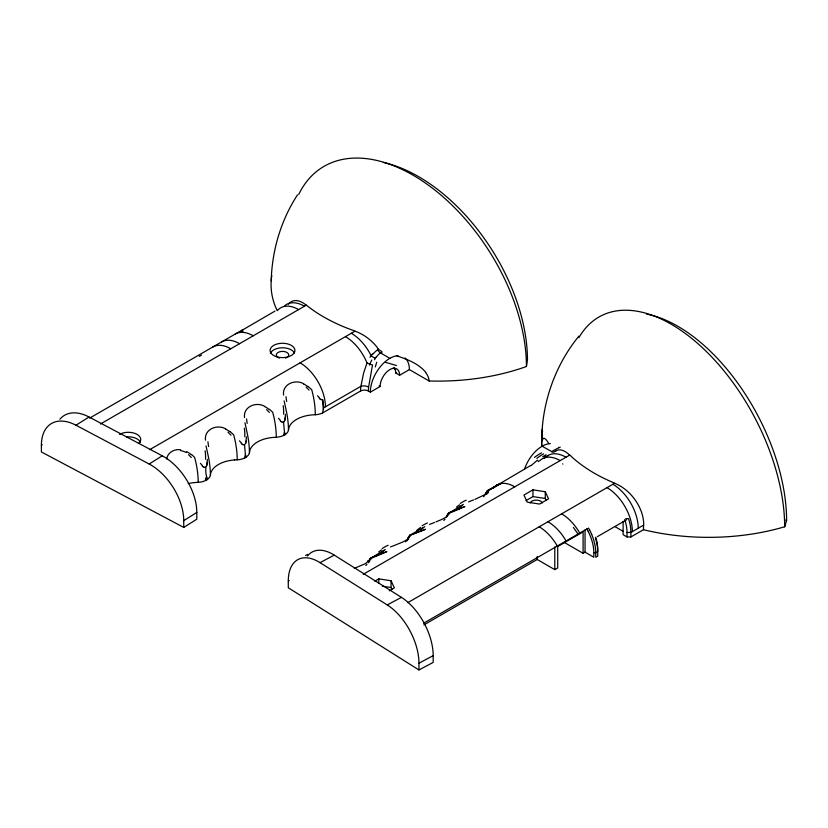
<?xml version="1.0" encoding="UTF-8"?>
<svg xmlns="http://www.w3.org/2000/svg" width="828" height="828" viewBox="0 0 828 828"><rect width="100%" height="100%" fill="white"/><g stroke="black" fill="none" stroke-linecap="round" stroke-linejoin="round"><path stroke-width="1.24" d="M276.304 437.256A13.765 7.949 0 0 0 288.465 430.229L288.651 428.728A27.624 15.949 0 0 1 312.694 414.859L315.302 414.735A13.765 7.949 0 0 0 322.506 412.986L323.5 407.914A35.883 20.721 60 0 0 322.589 399.613L323.5 409.643M623.111 521.412L623.111 534.691L627.013 536.948L630.915 536.948L643.47 529.703L643.542 525.149L630.915 532.445L627.013 532.445A33.027 19.075 60 0 0 624.716 519.435M207.352 459.354L207.103 462.386M246.392 436.811L246.144 439.854A28.204 28.1 -85.1 0 1 246.051 441.096M285.432 414.269L285.184 417.312M271.191 280.909C271.988 250.563 280.899 220.32 297.5 194.849M488.344 490.518L484.349 494.906L474.899 499.408M542.35 429.214L541.74 438.633C542.361 401.611 555.402 364.837 578.875 336.158M188.225 483.624A27.552 15.908 0 0 1 196.909 482.413L198.192 482.351A13.765 7.949 0 0 0 210.395 475.313L210.581 473.802A27.624 15.949 0 0 1 234.624 459.933M234.624 459.923L237.232 459.819A13.765 7.949 0 0 0 249.435 452.771L249.621 451.26M368.781 386.221L372.517 364.9A5.527 1.304 19.8 0 1 367.001 362.902A35.883 20.721 60 0 0 345.452 336.644M383.302 162.443A154.277 92.798 57.8 0 1 527.467 360.201L527.426 360.325M526.494 366.111L527.281 361.246M206.917 463.628L206.793 464.291M245.957 441.086L245.833 441.759M284.998 418.544L284.873 419.216M166.738 459.012C167.494 452.471 174.553 448.672 180.68 449.78M542.454 439.72C544.1 435.217 547.681 442.1 548.974 443.704M485.736 494.595L487.702 490.3L500.899 483.562L486.709 491.418L530.613 465.522M459.043 509.624L459.571 508.009M785.016 525.635L786.6 520.564A154.277 85.191 62.1 0 0 646.461 314.102M784.965 525.811L784.665 526.774A166.997 96.421 0 0 1 643.47 529.703M784.644 526.815L784.665 526.774A160.911 88.834 62.1 0 0 701.254 346.663A160.911 88.834 62.1 0 0 578.927 337.617M381.739 552.4L385.279 549.44M459.809 507.326L463.359 504.355M420.862 529.641L424.826 526.618M367.001 362.902L363.564 373.221L360.915 386.314A32.954 19.023 -60 0 0 360.584 391.013L322.516 412.996M374.504 359.694L376.305 356.682M284.097 421.566L282.721 422.208A4.533 3.229 -79.5 0 1 282.296 422.021M369.919 357.323L372.455 353.929M370.633 559.449L365.179 563.754L354.301 568.36M530.934 465.709L537.496 460.151L538.614 461.62M493.198 487.971L495.082 486.264A35.883 20.721 60 0 1 514.778 486.802M493.126 488.272L496.841 485.022M206.296 477.311C203.398 480.499 208.366 481.399 207.031 477.549C205.944 475.893 205.303 469.497 206.089 466.526A4.036 3.095 -77.9 0 0 206.462 465.853M242.387 331.624L243.028 331.148M555.443 451.26L556.281 450.711M274.979 311.1L242.563 329.979A36.018 20.793 60 0 0 240.896 331.573M245.378 454.748L244.436 458.07L246.413 456.932L245.419 454.717L244.508 444.688L245.119 443.984A4.036 3.095 -77.9 0 0 245.492 443.322M544.286 457.998L548.312 455.462M59.895 419.258A46.927 28.224 57.8 0 1 89.031 417.001L162.236 455.804A46.927 28.224 57.8 0 1 196.805 512.439L196.805 519.197L183.744 527.415L41.4 451.974L41.4 445.216L42.218 444.698M41.4 445.216A46.927 28.224 57.8 0 1 75.969 425.219L89.031 417.001M75.969 425.219L149.175 464.022L162.236 455.804M183.744 527.415L183.744 520.657L196.805 512.439M283.549 422.156L284.459 432.175L283.476 435.424L285.443 434.4L284.459 432.175M383.85 550.289L369.588 559.035L386.893 551.572L370.778 557.824M461.921 505.215L447.669 513.96L464.839 506.56L448.859 512.749M542.671 456.787L546.149 454.738M553.083 450.753L552.918 450.846A29.518 3.654 -34 0 1 560.256 447.161M89.641 418.109L242.925 329.606M199.32 356.382L201.494 355.129M100.426 424.019L306.35 305.128A161.791 93.409 0 0 0 355.098 331.076L149.661 449.687M323.5 407.914L360.915 386.314A5.517 2.608 7.7 0 1 368.667 387.1A27.459 15.856 -60 0 0 368.388 391.013L370.344 392.141L380.104 386.51A13.807 7.969 -60 0 1 389.864 369.599A13.807 7.969 -60 0 1 399.624 375.239L409.384 369.599L429.07 380.973A166.997 96.421 0 0 0 526.432 366.504L526.442 366.462A160.911 96.804 57.8 0 0 431.471 187.449A160.911 96.804 57.8 0 0 298.701 194.528M394.128 367.736A13.807 7.969 -60 0 1 395.722 372.983L396.633 372.455M551.707 451.55L541.936 446.137A166.997 96.421 0 0 1 542.557 431.14M422.891 527.746L409.405 535.53L407.666 539.68A82.086 47.393 60 0 0 407.376 540.705M363.264 574.28L569.799 455.038A161.791 93.409 0 0 0 614.749 483.179L407.759 602.68M374.742 581.173L378.758 578.855L391.064 580.759L394.366 587.87L389.295 590.799M532.953 489.834L523.938 495.04L527.239 502.151L539.556 504.055L548.571 498.849L545.269 491.739L532.953 489.834L532.953 496.593L525.946 500.64M423.739 623.153L587.549 528.574M423.832 624.954L537.227 559.49L554.791 569.633L557.72 567.936L557.72 546.521L583.098 531.876L583.098 553.29L585.044 552.162L593.852 557.244L593.852 552.731A34.434 19.882 60 0 0 589.929 535.167A34.662 20.007 60 0 0 588.159 531.348L588.035 531.121M597.309 536.699L626.579 519.798M555.319 451.322L554.429 451.84A5.517 3.188 60 0 1 551.52 451.664M370.685 557.865L368.698 561.974A81.103 46.823 60 0 0 368.481 562.719M448.766 512.791L446.768 516.9A81.103 46.823 60 0 0 446.706 517.138M244.508 444.688L243.587 444.708A4.533 3.229 -79.5 0 1 243.256 444.553M205.479 467.23L204.557 467.24A4.533 3.229 -79.5 0 1 204.216 467.095M305.563 555.536L307.664 554.429M320.022 562.657L334.253 555.112L401.456 597.371A46.927 25.916 62.1 0 1 433.189 655.652L433.189 662.41L418.958 669.955L288.289 587.776L288.289 581.008A46.927 25.916 62.1 0 1 320.022 562.657L387.225 604.916A46.927 25.916 62.1 0 1 418.958 663.187L418.958 669.955M288.289 581.008L289.169 580.542M387.225 604.916L401.456 597.371M418.958 663.187L433.189 655.652M378.468 349.219L377.547 349.716A5.517 3.188 60 0 0 380.456 352.904L389.864 358.338M468.565 501.871L473.492 499.946M429.535 524.414L434.452 522.489M390.495 546.946L395.411 545.021M322.496 399.665L321.668 399.634A4.533 3.229 -79.5 0 1 321.326 399.479M435.859 521.94C440.61 519.787 447.027 518.152 449.304 512.998M396.198 544.72C401.145 542.485 407.852 540.891 410.274 535.53M593.852 552.731L595.767 552.731L597.733 551.593A35.821 20.679 60 0 0 595.353 537.827M625.823 518.587L628.535 518.67A35.821 20.679 60 0 1 630.915 532.435L630.915 536.948M532.953 496.593L545.269 498.497L546.211 500.526M382.453 586.193L391.064 587.528L392.017 589.557M396.726 355.812C407.272 359.383 418.513 363.513 425.809 372.372M303.721 383.809C295.306 378.82 282.048 384.151 283.569 395.07M264.681 406.351C256.276 401.352 243.008 406.683 244.529 417.602M225.64 428.883C217.236 423.895 203.978 429.225 205.499 440.144M526.453 359.662L527.446 360.19M393.155 368.129L395.349 369.391M395.722 372.983L399.624 375.239M379.131 385.941L380.104 386.51M615.308 526.805L623.36 531.452M564.313 542.443L583.098 553.29M785.689 519.994L786.6 520.564M308.057 386.376L311.763 389.771L313.015 394.884A82.086 47.393 60 0 1 315.23 411.433L315.302 414.735M229.977 431.45L233.682 434.845L234.945 439.958A82.086 47.393 60 0 1 237.16 456.507L237.232 459.819M269.514 409.301L272.733 412.323L273.913 417.105A81.103 46.823 60 0 1 276.262 437.277L273.654 437.381A27.624 15.949 0 0 0 249.632 451.27M191.485 454.406L194.652 457.398L195.832 462.179A81.103 46.823 60 0 1 198.192 482.351M319.277 397.626L317.497 395.763M280.237 420.169L278.456 418.295M241.196 442.711L239.427 440.838M202.156 465.243L200.386 463.369M573.411 527.436L578.027 534.07M588.501 528.026L589.577 529.982M586.876 528.968L587.942 530.934M589.598 530.034L589.846 530.51A36.018 20.793 60 0 1 591.699 534.474M408.628 539.297L408.421 538.49M369.588 561.839L369.381 561.022M486.564 493.767L486.481 493.322M284.118 400.876L286.105 410.057A81.103 46.823 60 0 1 288.465 430.229M206.037 445.95L208.035 455.131A81.103 46.823 60 0 1 210.395 475.313M244.984 422.787L247.137 432.909A82.086 47.393 60 0 1 249.352 449.469L249.435 452.771M627.013 532.445L627.013 536.948M585.044 530.024L585.044 552.162M554.791 546.915L554.791 569.633M545.269 491.739L545.269 498.497M537.227 556.457L537.227 559.49M391.064 580.759L391.064 587.528M378.758 578.855L378.758 583.367M591.689 534.484A35.78 20.659 60 0 1 595.767 552.731L595.767 557.244L597.733 556.105L597.733 549.347A33.027 19.075 60 0 0 595.725 537.248M561.622 513.846A35.883 20.721 60 0 1 579.745 533.087M539.535 460.927A35.883 20.721 60 0 1 560.163 460.596M547.96 521.733A35.883 20.721 60 0 1 566.073 540.974M307.498 555.992A46.927 25.916 62.1 0 1 334.253 555.112M407.707 538.024A39.734 10.464 27.8 0 1 409.756 536.534M485.777 492.95A39.734 10.464 27.8 0 1 487.837 491.459M446.747 515.482A39.816 10.485 27.8 0 1 448.973 514.126M368.677 560.556A39.816 10.485 27.8 0 1 370.892 559.2M416.774 530.427A39.744 29.694 -83.3 0 1 420.614 527.467M422.063 525.821A24.074 10.867 -12.8 0 1 427.424 522.975M443.798 520.45A24.229 2.349 -49.8 0 1 445.05 519.187M456.487 507.109A39.816 30.036 -84.3 0 1 459.602 504.821M460.254 503.486A24.209 11.478 -11.8 0 1 466.195 500.195M483.511 496.728A24.105 2.339 -49.8 0 1 484.753 495.517M367.58 560.98A20.741 3.281 -31.5 0 1 369.495 560.308M365.779 565.503A24.281 2.339 -50.1 0 1 367.032 564.241M378.789 551.872A39.816 30.036 -84.3 0 1 381.522 549.895M382.184 548.56A24.209 11.478 -11.8 0 1 388.125 545.279M405.43 541.802A24.105 2.339 -49.8 0 1 406.683 540.591M539.183 526.805A35.883 20.721 60 0 1 557.296 546.045M607.007 487.651A35.883 20.721 60 0 1 632.385 531.597M614.749 483.324A35.79 24.581 52.5 0 1 643.698 525.221M556.25 450.639A37.343 16.063 71.9 0 1 569.799 455.286M612.865 484.266A35.883 20.721 60 0 1 638.233 528.212M566.021 457.222A35.883 20.721 60 0 0 546.242 456.745A5.527 1.128 55.7 0 1 544.42 455.742M524.517 469.145A27.603 15.939 -60 0 1 550.33 443.58M562.678 463.835A100.012 6.407 51 0 1 562.895 464.084M558.817 447.306A20.131 1.17 -30.9 0 1 558.558 447.586M536.772 458.37A36.318 17.968 -38.1 0 1 543.654 453.796M534.433 457.408A30.201 14.987 -32.7 0 1 541.512 452.885M541.595 444.874A18.526 2.619 83.2 0 1 542.371 439.119M530.168 502.969A6.21 3.581 0 0 1 536.254 500.122A6.21 3.581 0 0 1 542.33 502.969M300.078 362.84A35.883 20.721 60 0 1 325.445 406.786M235.121 334.119A35.883 20.721 60 0 1 253.233 335.795M221.459 342.005A35.883 20.721 60 0 1 239.571 343.682M149.175 464.022A46.927 28.224 57.8 0 1 183.744 520.657M228.021 432.164A39.734 2.08 45.1 0 1 230.981 435.207M306.101 387.09A39.734 2.08 45.1 0 1 309.061 390.133M266.595 409.581A39.816 2.091 45.1 0 1 269.369 412.427M188.525 454.655A39.816 2.091 45.1 0 1 191.299 457.501M243.184 444.843A10.94 7.452 -89.6 0 1 242.087 444.077M241.931 444.067A28.411 12.099 64.7 0 1 241.186 443.353M244.343 428.159A39.744 32.768 -87.7 0 1 244.798 436.76M246.247 441.841A11.137 9.915 -80.5 0 1 245.895 443.218M321.254 399.769A10.94 7.452 -89.6 0 1 320.157 399.003M320.001 398.982A28.411 12.099 64.7 0 1 319.256 398.278M247.179 423.408A24.074 10.143 73.8 0 1 246.599 418.937M264.598 406.538A24.229 23.163 83.1 0 1 269.297 409.591M283.197 405.679A39.816 32.478 -87.9 0 1 283.642 414.207M286.695 401.518A24.209 9.563 74.4 0 1 286.022 396.695M303.638 383.995A24.105 23.039 83.1 0 1 307.871 386.635M282.224 422.311A10.94 7.452 -89.6 0 1 281.127 421.545M280.961 421.524A28.411 12.099 64.7 0 1 280.226 420.81M285.277 417.322A28.204 28.1 -85.1 0 1 285.091 418.564M285.287 419.299A11.137 9.915 -80.5 0 1 284.935 420.676M284.532 420.779A4.036 3.095 -77.9 0 1 284.232 421.504M180.649 450.639A20.741 18.071 46.6 0 1 186.341 452.481M186.631 451.643A24.281 23.225 84.1 0 1 191.268 454.686M205.116 450.763A39.816 32.478 -87.9 0 1 205.572 459.292M208.625 446.592A24.209 9.563 74.4 0 1 207.942 441.779M225.568 429.07A24.105 23.039 83.1 0 1 229.791 431.719M204.143 467.385A10.94 7.452 -89.6 0 1 203.046 466.619M202.891 466.599A28.411 12.099 64.7 0 1 202.146 465.885M207.197 462.397A28.204 28.1 -85.1 0 1 207.01 463.639M207.207 464.373A11.137 9.915 -80.5 0 1 206.855 465.75M212.672 347.077A35.883 20.721 60 0 1 230.784 348.754M277.37 310.603A35.883 20.721 60 0 1 298.608 309.6M277.142 310.479A166.997 96.421 0 0 1 271.812 275.579M355.098 331.241A37.343 26.599 46.9 0 1 377.216 347.408C377.837 350.596 385.341 351.983 380.497 352.873A20.131 16.167 65.4 0 0 376.554 356.909M288.423 304.186A35.79 17.564 69.6 0 1 306.339 305.273M284.77 305.677A35.883 20.721 60 0 1 304.466 306.215M351.31 333.26A35.883 20.721 60 0 1 371.089 355.616A5.527 2.587 33.3 0 0 375.353 358.131M405.016 357.924A27.603 15.939 -60 0 1 409.384 369.599M370.344 392.141A27.603 15.939 -60 0 1 398.092 355.688M385.589 362.385A100.012 31.588 19.1 0 1 396.426 365.541M360.584 391.013A5.517 3.188 0 0 1 368.388 391.013M369.505 365.179A36.318 21.621 -83.8 0 1 371.834 359.952M372.776 354.312A29.518 23.598 73.5 0 1 377.63 349.882M375.353 366.949A30.201 16.974 -88.8 0 1 376.761 362.24M425.582 372.486A18.526 14.728 17.5 0 1 429.121 380.973M279.491 358.089A6.21 3.581 0 0 1 277.732 352.666A6.21 3.581 0 0 1 287.285 352.666A6.21 3.581 0 0 1 285.525 358.089M126.539 436.884A12.42 7.173 0 0 1 140.449 442.452M119.532 434.4A12.42 7.173 0 0 1 136.258 433.955A12.42 7.173 0 0 1 138.545 443.539M270.373 353.432A12.42 7.173 0 0 1 282.069 347.781A12.42 7.173 0 0 1 294.426 352.935M488.499 492.246L486.616 493.954L488.479 492.329M409.518 535.447L425.406 529.33L409.518 535.447M276.293 356.651A12.42 7.173 0 0 0 294.934 350.441A12.42 7.173 0 0 0 276.293 344.231A12.42 7.173 0 0 0 276.293 356.651"/></g></svg>
